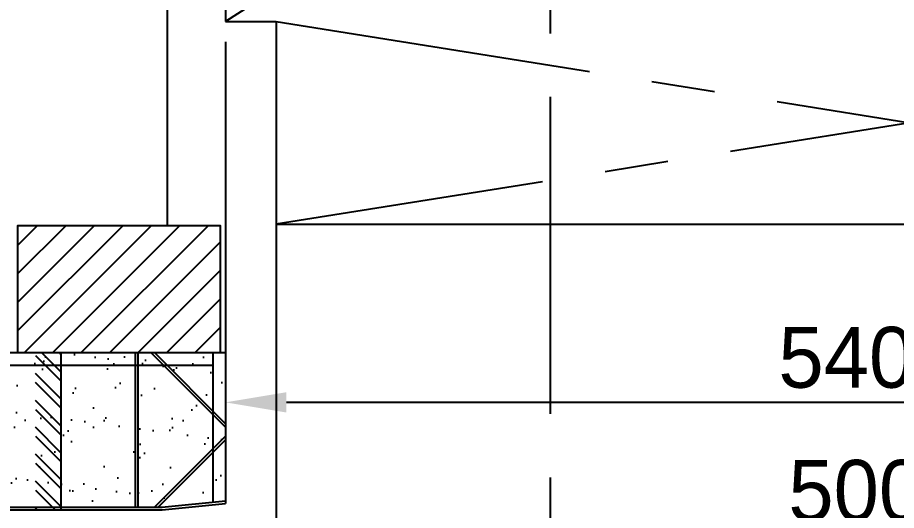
# Model space of a CAD drawing. Header units: millimetres. Extents: x -5 to 1510635, y -6 to 71285.
# Drawn here: x 394136 to 397601, y 31790 to 33733 of the extents above; entities that cross this region are included whole.
import ezdxf

# ---------------------------------------------------------------- set-up
doc = ezdxf.new("R2010")
doc.units = ezdxf.units.MM
doc.header["$LTSCALE"] = 1000
for name, pattern in [('CENTER', [2, 1.25, -0.25, 0.25, -0.25]), ('DASHEDX2', [1.5, 1, -0.5]), ('S-BM-1ST$0$HIDDEN', [9.525, 6.35, -3.175])]:
    doc.linetypes.add(name, pattern=pattern)
for name, color, linetype in [('1', 1, 'CENTER'), ('2', 42, 'Continuous'), ('4', 4, 'DASHEDX2'), ('MP-1', 1, 'CENTER'), ('MP-7', 7, 'Continuous'), ('MP-8', 8, 'Continuous'), ('S-BM-1ST$0$S-BEAM', 21, 'Continuous'), ('S-COL 1ST$0$S-COL-1', 31, 'Continuous'), ('S-COL 1ST$0$S-COL-HATCH', 11, 'Continuous')]:
    doc.layers.add(name, color=color, linetype=linetype)
doc.dimstyles.new('MPS2', dxfattribs={"dimscale": 100, "dimtxt": 3, "dimasz": 3, "dimexe": 1, "dimexo": 1, "dimgap": 1, "dimtad": 1, "dimzin": 12, "dimdsep": 46, "dimtxsty": 'Standard', "dimcen": 1, "dimclrd": 1, "dimclre": 1, "dimclrt": 7, "dimazin": 2, "dimtfac": 1, "dimtmove": 0, "dimatfit": 3, "dimfxl": 1, "dimarcsym": 0})

# ---------------------------------------------------------------- blocks, each defined once
blk = doc.blocks.new('S-COL 1ST')
at = {"layer": 'S-COL 1ST$0$S-COL-HATCH'}
h = blk.add_hatch(dxfattribs=at)
h.set_pattern_fill('ANSI31', color=256, scale=25)
h.set_pattern_definition([(45, (14584.72, 18780), (-56.1266008, 56.1266008), [])])
h.paths.add_polyline_path([(4014321.3, -137938.8), (4015121.3, -137938.8), (4015121.3, -137438.8), (4014321.3, -137438.8)])
at = {"layer": 'S-COL 1ST$0$S-COL-1'}
blk.add_line((4015121.3, -137688.8, 0), (4015121.3, -137438.8, 0), dxfattribs=at)
at = {"layer": 'S-COL 1ST$0$S-COL-1', "elevation": 0}
blk.add_lwpolyline([(4014321.3, -137938.8), (4015121.3, -137938.8), (4015121.3, -137438.8), (4014321.3, -137438.8)], close=True, dxfattribs=at)
blk = doc.blocks.new('152524444')
at = {"layer": '2'}
h = blk.add_hatch(dxfattribs=at)
h.set_pattern_fill('ANSI32', color=1, scale=200, style=0)
h.set_pattern_definition([(135, (2468.564, -46759.39), (53.03301, 53.03301), []), (135, (2433.21, -46759.39), (53.03301, 53.03301), [])])
h.paths.add_polyline_path([(3395.8, 1580), (3495.8, 1580), (3495.8, 2200), (3395.8, 2200)])
at = {"layer": 'MP-1'}
h = blk.add_hatch(dxfattribs=at)
h.set_pattern_fill('AR-SAND', color=256, scale=100, style=0)
h.set_pattern_definition([(142.5, (531441.91, 332563.62), (6.299336, 192.682377), [0, -152, 0, -170, 0, -162.5]), (172.5, (531441.9, 332563.62), (-176.97767, 282.21461), [0, -82, 0, -137, 0, -52.5]), (212.5, (531564.91, 332563.62), (-311.414186, 0.565905), [0, -50, 0, -180, 0, -235]), (222.5, (531564.9, 332563.62), (-300.61266, 87.76756), [0, -25, 0, -118, 0, -135])])
h.paths.add_polyline_path([(1745, 2200), (3595.8, 2200), (3595.8, 1605), (1745, 1605)])
h.paths.add_polyline_path([(-755, 2200), (1735, 2200), (1735, 1605), (-755, 1605)])
h.paths.add_polyline_path([(-1255, 2200), (-765, 2200), (-765, 1605), (-1255, 1605)])
h.paths.add_polyline_path([(3300.1, 1804.7), (2703.5, 1804.7), (2703.5, 2014.7), (3300.1, 2014.7)], flags=24)
h.paths.add_polyline_path([(4145, 1625), (4145, 2200), (3595.8, 2200), (3595.8, 1605), (3744.3, 1605)])
at = {"layer": '2'}
for p, q in [((-6455, 2200), (4145, 2200)), ((3495.8, 2200.4), (3495.8, 1580)), ((4095, 2200), (4095, 1610)), ((4145, 2200), (4145, 1605)), ((-6405, 2150), (4095, 2150)), ((3894, 1590), (4145, 1615)), ((3895, 1580), (4145, 1605)), ((-6455, 1590), (3895, 1590)), ((-6455, 1580), (3895, 1580))]:
    blk.add_line(p, q, dxfattribs=at)
at = {"layer": '4'}
for p, q in [((3790, 1590), (3790, 2200)), ((3800, 1590), (3800, 2200)), ((3850.1, 2200), (4145, 1905.1)), ((4145, 1919.2), (3864.2, 2200)), ((4145, 1869.9), (3865.1, 1590)), ((3879.2, 1590), (4145, 1855.8))]:
    blk.add_line(p, q, dxfattribs=at)
blk = doc.blocks.new('*D212')
at = {"layer": 'DEFPOINTS', "color": 0, "linetype": 'ByBlock', "transparency": 16777216}
for p in [(394955.9, 38840.5), (394955.9, 37167.7, 0), (384355.9, 32412.4)]:
    blk.add_point(p, dxfattribs=at)
at = {"layer": 'MP-8', "color": 1, "linetype": 'ByBlock', "lineweight": -2, "transparency": 16777216}
for p, q in [((384355.9, 32492.4), (384355.9, 38920.5)), ((394955.9, 37247.7), (394955.9, 38920.5)), ((384595.9, 38840.5), (394715.9, 38840.5))]:
    blk.add_line(p, q, dxfattribs=at)
at = {"layer": 'MP-8', "color": 1, "linetype": 'ByBlock', "transparency": 16777216}
for points in [[(384595.9, 38880.5), (384595.9, 38800.5), (384355.9, 38840.5)], [(394715.9, 38880.5), (394715.9, 38800.5), (394955.9, 38840.5)]]:
    blk.add_solid(points, dxfattribs=at)
at = {"layer": 'MP-8', "color": 7, "linetype": 'ByBlock', "transparency": 16777216, "insert": (389655.9, 39040.5), "char_height": 240, "attachment_point": 5}
blk.add_mtext('10600', dxfattribs=at)
blk = doc.blocks.new('*D216')
at = {"layer": 'DEFPOINTS', "color": 0, "linetype": 'ByBlock', "transparency": 16777216}
for p in [(378191, 39682.9), (378191, 32912.4, 0), (408130.8, 20579.8, 0)]:
    blk.add_point(p, dxfattribs=at)
at = {"layer": 'MP-8', "color": 1, "linetype": 'ByBlock', "lineweight": -2, "transparency": 16777216}
for p, q in [((378191, 32992.4), (378191, 39762.9)), ((408130.8, 20659.8), (408130.8, 39762.9)), ((407890.8, 39682.9), (378431, 39682.9))]:
    blk.add_line(p, q, dxfattribs=at)
at = {"layer": 'MP-8', "color": 1, "linetype": 'ByBlock', "transparency": 16777216}
for points in [[(378431, 39722.9), (378431, 39642.9), (378191, 39682.9)], [(407890.8, 39722.9), (407890.8, 39642.9), (408130.8, 39682.9)]]:
    blk.add_solid(points, dxfattribs=at)
at = {"layer": 'MP-8', "color": 7, "linetype": 'ByBlock', "transparency": 16777216, "insert": (393160.9, 39882.9), "char_height": 240, "attachment_point": 5}
blk.add_mtext('29940', dxfattribs=at)
blk = doc.blocks.new('*D225')
at = {"layer": 'DEFPOINTS', "color": 0, "linetype": 'ByBlock', "transparency": 16777216}
for p in [(395155.9, 31676.8, 0), (400155.9, 31667.2, 0), (400155.9, 31667.2)]:
    blk.add_point(p, dxfattribs=at)
at = {"layer": 'MP-8', "color": 1, "linetype": 'ByBlock', "lineweight": -2, "transparency": 16777216}
for p, q in [((395395.9, 31667.2), (399915.9, 31667.2)), ((395155.9, 31596.8), (395155.9, 31587.2))]:
    blk.add_line(p, q, dxfattribs=at)
at = {"layer": 'MP-8', "color": 1, "linetype": 'ByBlock', "transparency": 16777216}
for points in [[(395395.9, 31707.2), (395395.9, 31627.2), (395155.9, 31667.2)], [(399915.9, 31707.2), (399915.9, 31627.2), (400155.9, 31667.2)]]:
    blk.add_solid(points, dxfattribs=at)
at = {"layer": 'MP-8', "color": 7, "linetype": 'ByBlock', "transparency": 16777216, "insert": (397655.9, 31867.2), "char_height": 240, "attachment_point": 5}
blk.add_mtext('5000{\\H168.000000;±5}', dxfattribs=at)
blk = doc.blocks.new('*D226')
at = {"layer": 'DEFPOINTS', "color": 0, "linetype": 'ByBlock', "transparency": 16777216}
for p in [(394955.9, 33717.7, 0), (400355.9, 33717.7, 0), (394955.9, 32215.9)]:
    blk.add_point(p, dxfattribs=at)
at = {"layer": 'MP-8', "color": 1, "linetype": 'ByBlock', "lineweight": -2, "transparency": 16777216}
for p, q in [((394955.9, 33637.7), (394955.9, 32135.9)), ((400355.9, 33637.7), (400355.9, 32135.9)), ((400115.9, 32215.9), (395195.9, 32215.9))]:
    blk.add_line(p, q, dxfattribs=at)
at = {"layer": 'MP-8', "color": 1, "linetype": 'ByBlock', "transparency": 16777216}
for points in [[(395195.9, 32255.9), (395195.9, 32175.9), (394955.9, 32215.9)], [(400115.9, 32255.9), (400115.9, 32175.9), (400355.9, 32215.9)]]:
    blk.add_solid(points, dxfattribs=at)
at = {"layer": 'MP-8', "color": 7, "linetype": 'ByBlock', "transparency": 16777216, "insert": (397655.9, 32444.7), "char_height": 240, "attachment_point": 5}
blk.add_mtext('5400{\\H144.000000;\\S+10^ -0;}', dxfattribs=at)

msp = doc.modelspace()

# ---------------------------------------------------------------- linework, layer by layer
at = {"layer": '1'}
msp.add_line((396235.865, 41420.274, 0), (396235.865, 10387.453, 0), dxfattribs=at)
at = {"layer": 'MP-1'}
for p, q in [((400355.865, 37167.724, 0), (394955.865, 33717.724, 0)), ((400155.865, 33717.724, 0), (395155.865, 32917.724, 0)), ((395155.865, 33717.724, 0), (400155.865, 32917.724, 0))]:
    msp.add_line(p, q, dxfattribs=at)
at = {"layer": 'MP-8'}
for p, q in [((394955.865, 37167.724, 0), (394955.865, 33717.724, 0)), ((394955.865, 33717.724, 0), (395155.865, 33717.724, 0)), ((395155.865, 33717.724, 0), (395155.865, 13762.358, 0)), ((395155.865, 32917.724, 0), (400155.865, 32917.724, 0))]:
    msp.add_line(p, q, dxfattribs=at)
at = {"layer": 'S-BM-1ST$0$S-BEAM', "linetype": 'S-BM-1ST$0$HIDDEN'}
msp.add_line((394725.83, 37167.724, 0), (394725.83, 32912.423, 0), dxfattribs=at)

# ---------------------------------------------------------------- block references
msp.add_blockref('S-COL 1ST', (-3620185.48, 170351.223, 0))
at = {"layer": 'MP-7', "linetype": 'ByBlock'}
msp.add_blockref('152524444', (390810.865, 30212.423), dxfattribs=at)

# ---------------------------------------------------------------- dimensions: what is measured, and where the dimension line sits
at = {"layer": 'MP-8', "linetype": 'ByBlock'}
for base, p1, p2, override, picture, middle in [((378191.023, 39682.904), (408130.772, 20579.777, 0), (378191.023, 32912.423, 0), {"dimscale": 80, "dimdec": 0}, '*D216', (393160.897, 39882.904)), ((394955.865, 38840.495), (384355.865, 32412.423), (394955.865, 37167.724, 0), {"dimscale": 80, "dimdec": 0}, '*D212', (389655.865, 39040.495)), ((394955.865, 32215.904), (400355.865, 33717.724, 0), (394955.865, 33717.724, 0), {"dimscale": 80, "dimtol": 1, "dimtp": 10, "dimtm": 1e-09, "dimtfac": 0.6}, '*D226', (397655.865, 32444.704)), ((400155.865, 31667.245), (395155.865, 31676.785, 0), (400155.865, 31667.245, 0), {"dimscale": 80, "dimtol": 1, "dimtp": 5, "dimtm": 5, "dimtfac": 0.7}, '*D225', (397655.865, 31867.245))]:
    dim = msp.add_linear_dim(base=base, p1=p1, p2=p2, dimstyle='MPS2', override=override, dxfattribs=at)
    dim.commit()
    dim.dimension.update_dxf_attribs({"geometry": picture, "text_midpoint": middle})

doc.saveas('drawing.dxf')
